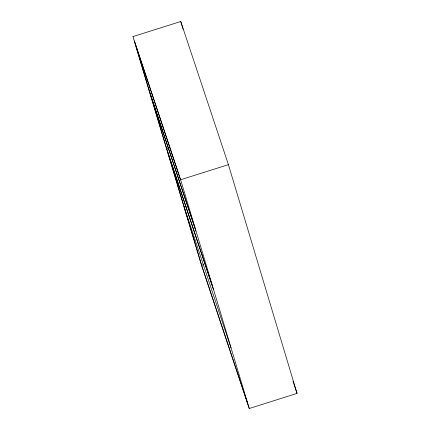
<?xml version="1.0" encoding="UTF-8"?>
<svg xmlns="http://www.w3.org/2000/svg" width="430" height="430" viewBox="0 0 430 430"><rect width="100%" height="100%" fill="white"/><g stroke="black" fill="none" stroke-linecap="round" stroke-linejoin="round"><path stroke-width="0.64" d="M132.956 36.609L180.756 21.5L228.416 164.652L297.044 393.391L249.244 408.5L201.584 265.348L132.956 36.609L180.616 179.761L249.244 408.5M180.562 179.826L134.38 41.113L149.135 90.295L150.403 89.892M195.983 231.227L149.801 92.514L166.636 148.624L168.533 148.022M180.616 179.761L228.416 164.652M213.506 289.621L167.324 150.908L184.137 206.954L186.034 206.352M184.819 209.238L201.632 265.283L203.535 264.681M293.018 381.302L297.044 393.391M149.135 90.295L195.317 229.007M166.636 148.624L212.818 287.337M184.137 206.954L231.007 347.951M201.632 265.283L247.82 403.996M180.756 21.5L183.072 29.208"/></g></svg>
